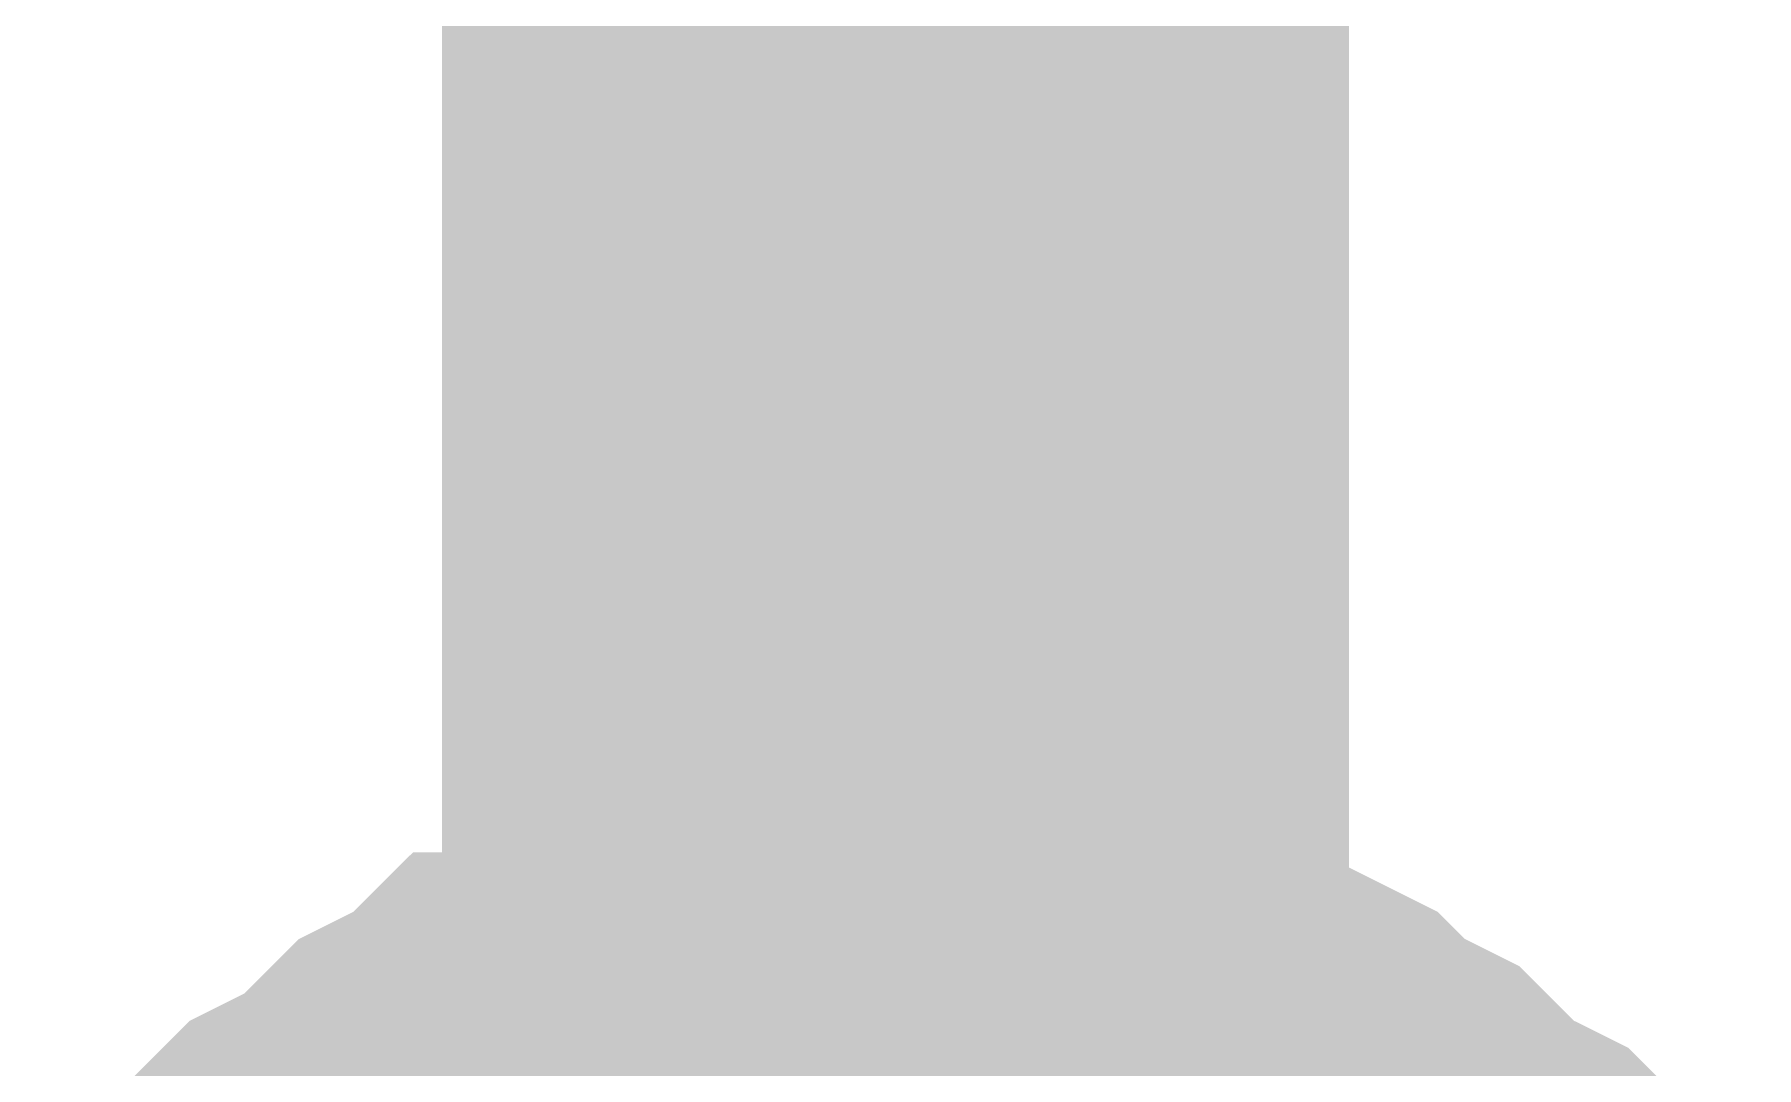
# Model space of a CAD drawing. Header units: inches. Extents: x 0 to 841, y 0 to 594.
# Drawn here: x 71.827 to 73.25, y 50.662 to 51.516 of the extents above; entities that cross this region are included whole.
import ezdxf

# ---------------------------------------------------------------- set-up
doc = ezdxf.new("R2010")
doc.units = ezdxf.units.IN
doc.layers.add('Sheet', color=255, linetype='Continuous')

msp = doc.modelspace()

# ---------------------------------------------------------------- linework, layer by layer
at = {"layer": 'Sheet'}
for points in [[(72.5387, 54.98, 0.7493, 0.7493, 0), (72.5387, 49.9941, 0.7493, 0.7493, 0)], [(71.9773, 50.5107, 0.2997, 0.2997, 0), (71.9997, 50.5331, 0.2997, 0.2997, 0), (72.0222, 50.5556, 0.2997, 0.2997, 0), (72.0446, 50.578, 0.2997, 0.2997, 0), (72.0896, 50.6005, 0.2997, 0.2997, 0), (72.112, 50.623, 0.2997, 0.2997, 0), (72.1345, 50.6454, 0.2997, 0.2997, 0), (72.1794, 50.6679, 0.2997, 0.2997, 0), (72.2019, 50.6903, 0.2997, 0.2997, 0), (72.2468, 50.6903, 0.2997, 0.2997, 0), (72.2692, 50.7128, 0.2997, 0.2997, 0), (72.3141, 50.7128, 0.2997, 0.2997, 0), (72.3366, 50.7353, 0.2997, 0.2997, 0), (72.3815, 50.7353, 0.2997, 0.2997, 0), (72.4264, 50.7577, 0.2997, 0.2997, 0), (72.4489, 50.7577, 0.2997, 0.2997, 0), (72.4938, 50.7577, 0.2997, 0.2997, 0), (72.5387, 50.7577, 0.2997, 0.2997, 0)], [(71.9773, 50.5107, 0.2997, 0.2997, 0), (71.9997, 50.5331, 0.2997, 0.2997, 0), (72.0222, 50.5556, 0.2997, 0.2997, 0), (72.0446, 50.578, 0.2997, 0.2997, 0), (72.0896, 50.6005, 0.2997, 0.2997, 0), (72.112, 50.623, 0.2997, 0.2997, 0), (72.1345, 50.6454, 0.2997, 0.2997, 0), (72.1794, 50.6679, 0.2997, 0.2997, 0), (72.2019, 50.6903, 0.2997, 0.2997, 0), (72.2468, 50.6903, 0.2997, 0.2997, 0), (72.2692, 50.7128, 0.2997, 0.2997, 0), (72.3141, 50.7128, 0.2997, 0.2997, 0), (72.3366, 50.7353, 0.2997, 0.2997, 0), (72.3815, 50.7353, 0.2997, 0.2997, 0), (72.4264, 50.7577, 0.2997, 0.2997, 0), (72.4489, 50.7577, 0.2997, 0.2997, 0), (72.4938, 50.7577, 0.2997, 0.2997, 0), (72.5387, 50.7577, 0.2997, 0.2997, 0)], [(72.5387, 50.7577, 0.2997, 0.2997, 0), (72.5387, 50.7577, 0.2997, 0.2997, 0)], [(72.5387, 50.7577, 0.2997, 0.2997, 0), (72.5836, 50.7577, 0.2997, 0.2997, 0), (72.6061, 50.7577, 0.2997, 0.2997, 0), (72.651, 50.7577, 0.2997, 0.2997, 0), (72.6959, 50.7353, 0.2997, 0.2997, 0), (72.7184, 50.7353, 0.2997, 0.2997, 0), (72.7633, 50.7128, 0.2997, 0.2997, 0), (72.7858, 50.7128, 0.2997, 0.2997, 0), (72.8307, 50.6903, 0.2997, 0.2997, 0), (72.8531, 50.6903, 0.2997, 0.2997, 0), (72.898, 50.6679, 0.2997, 0.2997, 0), (72.9205, 50.6454, 0.2997, 0.2997, 0), (72.9654, 50.623, 0.2997, 0.2997, 0), (72.9879, 50.6005, 0.2997, 0.2997, 0), (73.0103, 50.578, 0.2997, 0.2997, 0), (73.0552, 50.5556, 0.2997, 0.2997, 0), (73.0777, 50.5331, 0.2997, 0.2997, 0), (73.1002, 50.5107, 0.2997, 0.2997, 0)], [(72.5387, 50.7577, 0.2997, 0.2997, 0), (72.5387, 50.7577, 0.2997, 0.2997, 0)], [(72.5387, 50.7577, 0.2997, 0.2997, 0), (72.5836, 50.7577, 0.2997, 0.2997, 0), (72.6061, 50.7577, 0.2997, 0.2997, 0), (72.651, 50.7577, 0.2997, 0.2997, 0), (72.6959, 50.7353, 0.2997, 0.2997, 0), (72.7184, 50.7353, 0.2997, 0.2997, 0), (72.7633, 50.7128, 0.2997, 0.2997, 0), (72.7858, 50.7128, 0.2997, 0.2997, 0), (72.8307, 50.6903, 0.2997, 0.2997, 0), (72.8531, 50.6903, 0.2997, 0.2997, 0), (72.898, 50.6679, 0.2997, 0.2997, 0), (72.9205, 50.6454, 0.2997, 0.2997, 0), (72.9654, 50.623, 0.2997, 0.2997, 0), (72.9879, 50.6005, 0.2997, 0.2997, 0), (73.0103, 50.578, 0.2997, 0.2997, 0), (73.0552, 50.5556, 0.2997, 0.2997, 0), (73.0777, 50.5331, 0.2997, 0.2997, 0), (73.1002, 50.5107, 0.2997, 0.2997, 0)], [(72.0896, 50.6005, 0.0991, 0.0991, 0), (72.112, 50.623, 0.0991, 0.0991, 0), (72.1345, 50.6454, 0.0991, 0.0991, 0), (72.1794, 50.6679, 0.0991, 0.0991, 0), (72.2019, 50.6903, 0.0991, 0.0991, 0), (72.2468, 50.6903, 0.0991, 0.0991, 0), (72.2692, 50.7128, 0.0991, 0.0991, 0), (72.3141, 50.7128, 0.0991, 0.0991, 0), (72.3366, 50.7353, 0.0991, 0.0991, 0), (72.3815, 50.7353, 0.0991, 0.0991, 0), (72.4264, 50.7577, 0.0991, 0.0991, 0), (72.4489, 50.7577, 0.0991, 0.0991, 0), (72.4938, 50.7577, 0.0991, 0.0991, 0), (72.5387, 50.7577, 0.0991, 0.0991, 0)], [(72.0896, 50.6005, 0.0991, 0.0991, 0), (72.112, 50.623, 0.0991, 0.0991, 0), (72.1345, 50.6454, 0.0991, 0.0991, 0), (72.1794, 50.6679, 0.0991, 0.0991, 0), (72.2019, 50.6903, 0.0991, 0.0991, 0), (72.2468, 50.6903, 0.0991, 0.0991, 0), (72.2692, 50.7128, 0.0991, 0.0991, 0), (72.3141, 50.7128, 0.0991, 0.0991, 0), (72.3366, 50.7353, 0.0991, 0.0991, 0), (72.3815, 50.7353, 0.0991, 0.0991, 0), (72.4264, 50.7577, 0.0991, 0.0991, 0), (72.4489, 50.7577, 0.0991, 0.0991, 0), (72.4938, 50.7577, 0.0991, 0.0991, 0), (72.5387, 50.7577, 0.0991, 0.0991, 0)], [(72.5387, 50.7577, 0.0991, 0.0991, 0), (72.5387, 50.7577, 0.0991, 0.0991, 0)], [(72.5387, 50.7577, 0.0991, 0.0991, 0), (72.5836, 50.7577, 0.0991, 0.0991, 0), (72.6061, 50.7577, 0.0991, 0.0991, 0), (72.651, 50.7577, 0.0991, 0.0991, 0), (72.6959, 50.7353, 0.0991, 0.0991, 0), (72.7184, 50.7353, 0.0991, 0.0991, 0), (72.7633, 50.7128, 0.0991, 0.0991, 0), (72.7858, 50.7128, 0.0991, 0.0991, 0), (72.8307, 50.6903, 0.0991, 0.0991, 0), (72.8531, 50.6903, 0.0991, 0.0991, 0), (72.898, 50.6679, 0.0991, 0.0991, 0), (72.9205, 50.6454, 0.0991, 0.0991, 0), (72.9654, 50.623, 0.0991, 0.0991, 0), (72.9879, 50.6005, 0.0991, 0.0991, 0)], [(72.5387, 50.7577, 0.0991, 0.0991, 0), (72.5387, 50.7577, 0.0991, 0.0991, 0)], [(72.5387, 50.7577, 0.0991, 0.0991, 0), (72.5836, 50.7577, 0.0991, 0.0991, 0), (72.6061, 50.7577, 0.0991, 0.0991, 0), (72.651, 50.7577, 0.0991, 0.0991, 0), (72.6959, 50.7353, 0.0991, 0.0991, 0), (72.7184, 50.7353, 0.0991, 0.0991, 0), (72.7633, 50.7128, 0.0991, 0.0991, 0), (72.7858, 50.7128, 0.0991, 0.0991, 0), (72.8307, 50.6903, 0.0991, 0.0991, 0), (72.8531, 50.6903, 0.0991, 0.0991, 0), (72.898, 50.6679, 0.0991, 0.0991, 0), (72.9205, 50.6454, 0.0991, 0.0991, 0), (72.9654, 50.623, 0.0991, 0.0991, 0), (72.9879, 50.6005, 0.0991, 0.0991, 0)]]:
    msp.add_lwpolyline(points, format="xyseb", dxfattribs=at)

doc.saveas('drawing.dxf')
